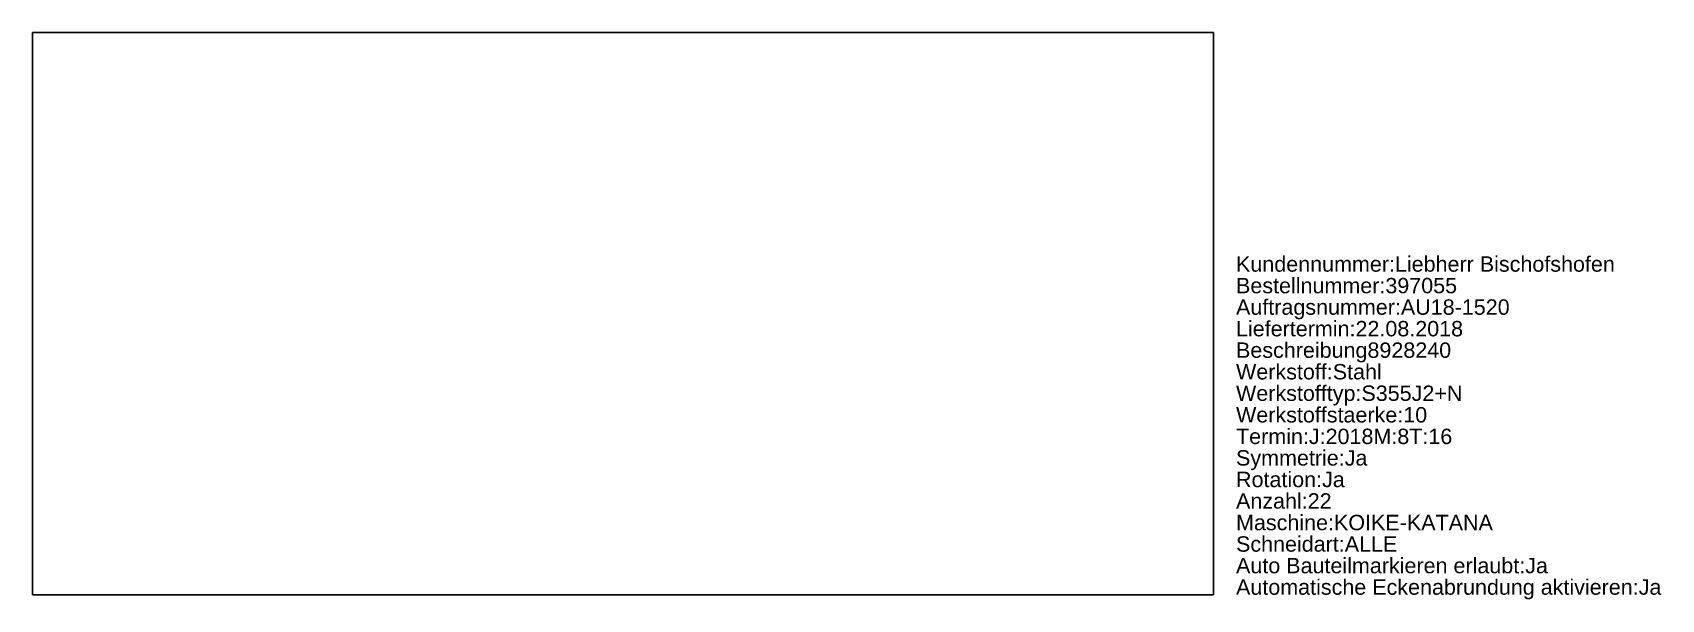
# Model space of a CAD drawing. Extents: x 60 to 205, y 176 to 227.
import ezdxf

# ---------------------------------------------------------------- set-up
doc = ezdxf.new("R2010")
doc.units = 0
doc.layers.add('Bemassung', color=7, linetype='CONTINUOUS')
doc.layers.add('Schneiden_Uhrzeiger', color=7, linetype='CONTINUOUS')
doc.styles.add('Bemaßung', font='', dxfattribs={"height": 10})
doc.styles.get('Bemaßung').set_extended_font_data('Arial')

msp = doc.modelspace()

# ---------------------------------------------------------------- linework, layer by layer
at = {"layer": 'Schneiden_Uhrzeiger', "color": 93, "linetype": 'CONTINUOUS'}
for p, q in [((60.47, 226.75), (60.47, 176.75)), ((165.47, 226.75), (60.47, 226.75)), ((165.47, 176.75), (165.47, 226.75)), ((60.47, 176.75), (165.47, 176.75))]:
    msp.add_line(p, q, dxfattribs=at)

# ---------------------------------------------------------------- texts
at = {"layer": 'Bemassung', "color": 7, "style": 'Bemaßung'}
for s, height, p in [('Kundennummer:Liebherr Bischofshofen', 1.3682, (167.47, 205.48)), ('Bestellnummer:397055', 1.3682, (167.47, 203.56)), ('Auftragsnummer:AU18-1520', 1.3682, (167.47, 201.65)), ('Liefertermin:22.08.2018', 1.3682, (167.47, 199.73)), ('Beschreibung8928240', 1.3682, (167.47, 197.82)), ('Werkstoff:Stahl', 1.3682, (167.47, 195.9)), ('Werkstofftyp:S355J2+N', 1.3682, (167.47, 193.99)), ('Werkstoffstaerke:10', 1.3682, (167.47, 192.07)), ('Termin:J:2018M:8T:16', 1.3682, (167.47, 190.15)), ('Symmetrie:Ja', 1.3682, (167.47, 188.24)), ('Rotation:Ja', 1.3682, (167.47, 186.32)), ('Anzahl:22', 1.368, (167.47, 184.41)), ('Maschine:KOIKE-KATANA', 1.3682, (167.47, 182.49)), ('Schneidart:ALLE', 1.3682, (167.47, 180.58)), ('Auto Bauteilmarkieren erlaubt:Ja', 1.3682, (167.47, 178.66)), ('Automatische Eckenabrundung aktivieren:Ja', 1.3682, (167.47, 176.75))]:
    msp.add_text(s, height=height, dxfattribs=at).set_placement(p)

doc.saveas('drawing.dxf')
